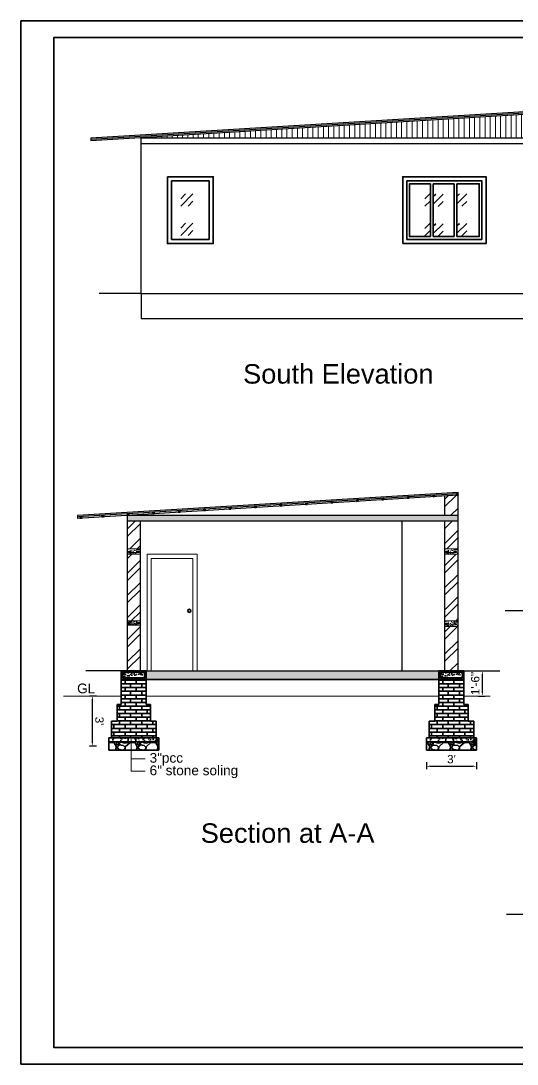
# Model space of a CAD drawing. Header units: inches. Extents: x 376358 to 406049, y -63575 to -53607.
# Drawn here: x 404991 to 405348, y -59273 to -58523 of the extents above; entities that cross this region are included whole.
import ezdxf

# ---------------------------------------------------------------- set-up
doc = ezdxf.new("R2010")
doc.units = ezdxf.units.IN
doc.header["$LTSCALE"] = 2
doc.header["$MEASUREMENT"] = 0
doc.header["$PDMODE"] = 34
doc.layers.get('0').update_dxf_attribs({"linetype": 'CONTINUOUS'})
doc.layers.get('DEFPOINTS').update_dxf_attribs({"color": 141, "linetype": 'CONTINUOUS'})
for name, color, linetype, lineweight in [('door', 20, 'CONTINUOUS', 35), ('steps', 253, 'CONTINUOUS', 20), ('WALL - A', 1, 'CONTINUOUS', 40)]:
    doc.layers.add(name, color=color, linetype=linetype, lineweight=lineweight)
doc.layers.add('Normal Wall', color=7, linetype='CONTINUOUS', lineweight=35, true_color=0xffaf89)
doc.styles.add('Lettring Text', font='arial.ttf')
doc.styles.get("Standard").update_dxf_attribs({"font": 'ARIALN.TTF'})
doc.dimstyles.new('Copy of Standard', dxfattribs={"dimtxt": 6, "dimasz": 2.875, "dimexe": 2, "dimexo": 4, "dimgap": 2, "dimtad": 1, "dimdec": 0, "dimrnd": 1, "dimzin": 0, "dimdsep": 46, "dimlunit": 4, "dimtxsty": 'Lettring Text', "dimcen": 0.1, "dimclrd": 7, "dimclre": 7, "dimclrt": 7, "dimazin": 0, "dimtfac": 0.645, "dimtdec": 0, "dimtmove": 1, "dimatfit": 0, "dimfxl": 3, "dimfxlon": 1, "dimtfillclr": 256, "dimtolj": 1, "dimtzin": 0, "dimlwd": -1, "dimlwe": -1, "dimarcsym": 2})
pattern_1 = [(45, (42769.61, -28002.868), (21.21320344, 0), [12.5, -17.5]), (45, (42774.913, -28002.868), (21.21320344, 0), [5, -25]), (45, (42769.61, -27997.565), (21.21320344, 0), [5, -25])]
pattern_2 = [(50, (40283.691, -7994.453), (5.73808146, -0.50201708), [0.6, -6.6]), (355, (40283.691, -7994.453), (-1.11001067, 6.01753707), [0.48, -5.28]), (100.4514445, (40284.1693, -7994.495), (4.62807077, 5.51551993), [0.50992154, -5.6091369]), (46.1842, (40283.691, -7992.853), (8.53793065, -1.32415425), [0.9, -9.9]), (96.6356355, (40284.403, -7992.963), (7.47729557, 7.7929488), [0.76488274, -8.41371008]), (351.184164, (40283.691, -7992.853), (7.47729556, 7.7929488), [0.72, -7.92]), (21, (40284.491, -7993.253), (4.775256417, -3.220951125), [0.6, -6.6]), (326, (40284.491, -7993.253), (1.94652266, 5.80120036), [0.48, -5.28]), (71.4514447, (40284.889, -7993.5214), (6.72177901, 2.58024922), [0.50992152, -5.6091369]), (37.5, (40283.6912, -7994.453), (0.097278843, 2.663150831), [0, -5.216, 0, -5.36, 0, -5.3]), (7.5, (40283.6912, -7994.453), (2.1045563, 3.155293695), [0, -3.056, 0, -5.096, 0, -2.02]), (327.5, (40281.9072, -7994.453), (4.27057949, -0.180438974), [0, -2, 0, -6.24, 0, -8.28]), (317.5, (40281.107, -7994.453), (4.665489355, 0.80083986), [0, -2.6, 0, -4.144, 0, -5.88])]
pattern_3 = [(45, (40283.691, -7994.453), (-7.9549513, 7.9549513), []), (45, (40288.994, -7994.453), (-7.9549513, 7.9549513), [])]
pattern_4 = [(228.0127875, (44027.0285, -28259.4048), (-120, -135), [2.01804, -199.7863207]), (184.96974073, (44025.6785, -28260.9048), (180, 15), [3.46302, -342.8388714]), (132.51044708, (44022.2285, -28261.2048), (150, -165), [2.44182, -241.74048894]), (267.273689, (44016.3785, -28264.9548), (15, 300), [3.15357, -312.2033706]), (292.83365418, (44016.2285, -28268.1048), (-75, 180), [3.092325, -306.1405969]), (357.273689, (44017.4285, -28270.9548), (-300, 15), [3.15357, -312.2033706]), (37.69424047, (44020.5785, -28271.1048), (-195, -150), [4.170435, -412.87272823]), (72.25532837, (44023.8785, -28268.5548), (105, 330), [3.93732, -389.79482245]), (121.42956562, (44025.0785, -28264.8048), (-120, 195), [3.16425, -313.26109665]), (175.2363583, (44023.4285, -28262.1048), (165, -15), [3.61248, -177.0114387]), (222.3974378, (44019.8285, -28261.8048), (-180, -165), [4.67172, -462.5006251]), (138.81407483, (44031.2285, -28265.1048), (-105, 90), [1.594515, -157.8576722]), (171.4692344, (44030.0285, -28264.0548), (195, -30), [3.033555, -300.32267124]), (225, (44027.028, -28263.605), (-2e-15, -15), [2.121315, -19.09188844]), (203.1985905, (44025.9785, -28261.8048), (75, 30), [1.14237, -113.0942266]), (291.8014095, (44024.9285, -28262.2548), (-15, 45), [1.615545, -79.1619271]), (30.9637565, (44025.5285, -28263.7548), (45, 30), [2.623935, -84.8403434]), (161.5650512, (44027.7785, -28262.405), (30, -15), [1.897365, -45.5367999]), (16.38954033, (44016.2285, -28262.2548), (150, 45), [2.658, -263.1426772]), (70.34617594, (44018.7785, -28261.5048), (-60, -165), [2.229915, -220.7611162]), (293.1985905, (44027.7785, -28259.4048), (-30, 75), [2.284725, -111.9518716]), (343.61045967, (44028.6785, -28261.5048), (-150, 45), [2.658, -263.1426772]), (339.4439548, (44016.2285, -28271.5548), (-75, 30), [2.5632, -125.5968562]), (294.77514057, (44018.6285, -28272.4548), (-75, 165), [2.14767, -212.61964595]), (66.8014095, (44027.9285, -28274.4048), (30, 75), [2.284725, -111.9518716]), (17.35402464, (44028.8285, -28272.3048), (-195, -60), [2.514465, -248.9313542]), (69.4439548, (44020.5785, -28274.4048), (-30, -75), [1.2816, -126.8784562]), (101.3099325, (44027.0285, -28274.4048), (-15, 60), [0.76485, -75.7204427]), (165.9637565, (44026.8785, -28273.6548), (45, -15), [3.092325, -58.7542594]), (186.00900596, (44023.8785, -28272.9048), (150, 15), [2.86575, -283.7088476]), (303.6900675, (44025.5285, -28265.1048), (-15, 30), [2.16333, -51.91993913]), (353.15722659, (44026.7285, -28266.9048), (255, -30), [3.77691, -373.91343936]), (60.9453959, (44030.4785, -28267.3548), (-60, -105), [1.54434, -152.8901121]), (90, (44031.228, -28266.005), (-15, 15), [0.9, -14.1]), (120.25643716, (44023.5785, -28272.4548), (60, -105), [2.08386, -206.30279984]), (48.0127875, (44022.5285, -28270.6548), (120, 135), [4.03608, -197.7682807]), (0, (44025.228, -28267.655), (15, 15), [3.9, -11.1]), (325.30484647, (44029.1285, -28267.6548), (150, -105), [2.37171, -234.7991145]), (254.0546041, (44031.0785, -28269.0048), (-15, -60), [2.18403, -107.01761834]), (207.64597536, (44030.4785, -28271.1048), (-285, -150), [3.555975, -352.04211273]), (175.42607874, (44027.3285, -28272.7548), (-195, 15), [3.761985, -372.4361011])]
pattern_5 = [(50, (340744.3956, 57521.95), (5.73808146, -0.50201708), [0.6, -6.6]), (355, (340744.3956, 57521.95), (-1.11001067, 6.01753707), [0.48, -5.28]), (100.4514, (340744.874, 57521.908), (4.62807505, 5.51551634), [0.50992152, -5.6091369]), (46.1842, (340744.3956, 57523.55), (8.5379284, -1.3241521), [0.9, -9.9]), (96.6356, (340745.107, 57523.44), (7.47730164, 7.79294297), [0.7648823, -8.413704]), (351.1842, (340744.396, 57523.55), (7.47729556, 7.7929488), [0.72, -7.92]), (21, (340745.1956, 57523.15), (4.77525642, -3.22095113), [0.6, -6.6]), (326, (340745.1956, 57523.15), (1.94652266, 5.80120036), [0.48, -5.28]), (71.4514, (340745.5936, 57522.8815), (6.72178103, 2.58024397), [0.50992152, -5.6091369]), (37.5, (340744.3956, 57521.95), (0.097278843, 2.66315083), [0, -5.216, 0, -5.36, 0, -5.3]), (7.5, (340744.3956, 57521.95), (2.1045563, 3.155293695), [0, -3.056, 0, -5.096, 0, -2.02]), (327.5, (340742.6116, 57521.95), (4.27057949, -0.180438974), [0, -2, 0, -6.24, 0, -8.28]), (317.5, (340741.8116, 57521.95), (4.66548935, 0.80083986), [0, -2.6, 0, -4.144, 0, -5.88])]
pattern_6 = [(50, (340972.885, 57521.95), (5.73808146, -0.50201708), [0.6, -6.6]), (355, (340972.885, 57521.95), (-1.11001067, 6.01753707), [0.48, -5.28]), (100.4514, (340973.363, 57521.908), (4.62807505, 5.51551634), [0.50992152, -5.6091369]), (46.1842, (340972.885, 57523.55), (8.5379284, -1.3241521), [0.9, -9.9]), (96.6356, (340973.596, 57523.44), (7.47730164, 7.79294297), [0.7648823, -8.413704]), (351.1842, (340972.885, 57523.55), (7.47729556, 7.7929488), [0.72, -7.92]), (21, (340973.685, 57523.15), (4.77525642, -3.22095113), [0.6, -6.6]), (326, (340973.685, 57523.15), (1.94652266, 5.80120036), [0.48, -5.28]), (71.4514, (340974.083, 57522.8815), (6.72178103, 2.58024397), [0.50992152, -5.6091369]), (37.5, (340972.8849, 57521.95), (0.097278843, 2.66315083), [0, -5.216, 0, -5.36, 0, -5.3]), (7.5, (340972.885, 57521.95), (2.1045563, 3.155293695), [0, -3.056, 0, -5.096, 0, -2.02]), (327.5, (340971.101, 57521.95), (4.27057949, -0.180438974), [0, -2, 0, -6.24, 0, -8.28]), (317.5, (340970.301, 57521.95), (4.66548935, 0.80083986), [0, -2.6, 0, -4.144, 0, -5.88])]

# ---------------------------------------------------------------- blocks, each defined once
blk = doc.blocks.new('*D1358')
at = {"color": 7, "transparency": 16777216}
for p, q in [((405045.83, -59008.28), (405040.83, -59008.28)), ((405042.83, -59041.4), (405042.83, -59011.15)), ((405045.83, -59044.27), (405040.83, -59044.27))]:
    blk.add_line(p, q, dxfattribs=at)
at = {"color": 7, "linetype": 'ByBlock', "transparency": 16777216}
for points in [[(405043.31, -59011.15), (405042.35, -59011.15), (405042.83, -59008.28)], [(405043.31, -59041.4), (405042.35, -59041.4), (405042.83, -59044.27)]]:
    blk.add_solid(points, dxfattribs=at)
at = {"layer": 'DEFPOINTS', "color": 0, "linetype": 'ByBlock', "transparency": 16777216}
for p in [(405042.83, -59008.28), (405054.64, -59008.28), (405054.64, -59044.27)]:
    blk.add_point(p, dxfattribs=at)
at = {"color": 7, "linetype": 'ByBlock', "lineweight": 5, "transparency": 16777216, "insert": (405047.89, -59026.28), "char_height": 6, "attachment_point": 5, "rotation": 270.00118, "style": 'Lettring Text'}
blk.add_mtext("\\A1;3'", dxfattribs=at)
blk = doc.blocks.new('*D1361')
at = {"color": 7, "transparency": 16777216}
for p, q in [((405320.34, -58990.27), (405325.34, -58990.27)), ((405323.34, -59005.4), (405323.34, -58993.15)), ((405320.34, -59008.28), (405325.34, -59008.28))]:
    blk.add_line(p, q, dxfattribs=at)
at = {"color": 7, "linetype": 'ByBlock', "transparency": 16777216}
for points in [[(405322.86, -58993.15), (405323.82, -58993.15), (405323.34, -58990.27)], [(405322.86, -59005.4), (405323.82, -59005.4), (405323.34, -59008.28)]]:
    blk.add_solid(points, dxfattribs=at)
at = {"layer": 'DEFPOINTS', "color": 0, "linetype": 'ByBlock', "transparency": 16777216}
for p in [(405310.13, -58990.27), (405323.34, -58990.27), (405310.13, -59008.28)]:
    blk.add_point(p, dxfattribs=at)
at = {"color": 7, "linetype": 'ByBlock', "lineweight": 5, "transparency": 16777216, "insert": (405318.28, -58999.27), "char_height": 6, "attachment_point": 5, "rotation": 90, "style": 'Lettring Text'}
blk.add_mtext('\\A1;1\'-6"', dxfattribs=at)
blk = doc.blocks.new('*D1359')
at = {"color": 7, "transparency": 16777216}
for p, q in [((405283.13, -59055.81), (405283.13, -59060.81)), ((405286.01, -59058.81), (405316.26, -59058.81)), ((405319.13, -59055.81), (405319.13, -59060.81))]:
    blk.add_line(p, q, dxfattribs=at)
at = {"color": 7, "linetype": 'ByBlock', "transparency": 16777216}
for points in [[(405286.01, -59058.33), (405286.01, -59059.28), (405283.13, -59058.81)], [(405316.26, -59058.33), (405316.26, -59059.28), (405319.13, -59058.81)]]:
    blk.add_solid(points, dxfattribs=at)
at = {"layer": 'DEFPOINTS', "color": 0, "linetype": 'ByBlock', "transparency": 16777216}
for p in [(405283.13, -59044.27), (405319.13, -59044.27), (405319.13, -59058.81)]:
    blk.add_point(p, dxfattribs=at)
at = {"color": 7, "linetype": 'ByBlock', "lineweight": 5, "transparency": 16777216, "insert": (405301.13, -59053.74), "char_height": 6, "attachment_point": 5, "style": 'Lettring Text'}
blk.add_mtext("\\A1;3'", dxfattribs=at)

msp = doc.modelspace()

# ---------------------------------------------------------------- hatches: boundary and pattern name
at = {"linetype": 'ByBlock', "lineweight": 5}
h = msp.add_hatch(dxfattribs=at)
h.set_pattern_fill('AR-CONC', scale=0.5, style=0)
h.set_pattern_definition([(50, (358829.2173, 9901.479), (3.58630091, -0.31376067), [0.375, -4.125]), (355, (358829.2173, 9901.479), (-0.69375667, 3.76096067), [0.3, -3.3]), (100.4514, (358829.516, 9901.4528), (2.89254691, 3.44719771), [0.31870095, -3.50571056]), (46.1842, (358829.2173, 9902.479), (5.33620524, -0.82759507), [0.5625, -6.1875]), (96.6356, (358829.662, 9902.41), (4.67331353, 4.87058935), [0.47805144, -5.258565]), (351.1842, (358829.2173, 9902.479), (4.67330973, 4.870593), [0.45, -4.95]), (21, (358829.7173, 9902.229), (2.98453526, -2.01309445), [0.375, -4.125]), (326, (358829.7173, 9902.229), (1.21657666, 3.62575023), [0.3, -3.3]), (71.4514, (358829.966, 9902.0612), (4.20111314, 1.61265248), [0.31870095, -3.50571056]), (37.5, (358829.2173, 9901.479), (0.060799277, 1.66446927), [0, -3.26, 0, -3.35, 0, -3.3125]), (7.5, (358829.2173, 9901.479), (1.315347687, 1.97205856), [0, -1.91, 0, -3.185, 0, -1.2625]), (327.5, (358828.1023, 9901.479), (2.66911218, -0.112774359), [0, -1.25, 0, -3.9, 0, -5.175]), (317.5, (358827.6023, 9901.479), (2.91593085, 0.50052491), [0, -1.625, 0, -2.59, 0, -3.675])])
h.paths.add_polyline_path([(405077.14, -58902.27), (405068.14, -58902.27), (405068.14, -58906.27), (405077.14, -58906.27)])
edge = h.paths.add_edge_path(flags=16)
edge.add_arc((405076.06, -58904.91), 0.496, 180, 268.05799, ccw=False)
edge.add_arc((405076.06, -58904.91), 0.496, 0, 180, ccw=False)
edge.add_arc((405076.06, -58904.91), 0.496, -91.94201, 0, ccw=False)
edge.add_line((405076.04, -58905.41), (405069.24, -58905.41))
edge.add_arc((405069.23, -58904.91), 0.496, 180, 271.94201, ccw=False)
edge.add_arc((405069.23, -58904.91), 0.496, 0, 180, ccw=False)
edge.add_arc((405069.23, -58904.91), 0.496, -88.05799, 0, ccw=False)
edge.add_line((405069.24, -58905.41), (405076.04, -58905.41))
h = msp.add_hatch(color=7, dxfattribs=at)
h.paths.add_polyline_path([(405076.56, -58904.64, 0.414214), (405076.06, -58904.15), (405075.89, -58904.18, 0.315664), (405075.56, -58904.64, 1)])
h.paths.add_polyline_path([(405069.39, -58904.18), (405069.23, -58904.15, 0.414214), (405068.73, -58904.64, 0.404321), (405069.21, -58905.14), (405069.24, -58905.14, 0.404321), (405069.72, -58904.64, 0.315664)])
h = msp.add_hatch(dxfattribs=at)
h.set_pattern_fill('AR-CONC', scale=0.5, style=0)
h.set_pattern_definition([(50, (359057.447, 9901.479), (3.58630091, -0.31376067), [0.375, -4.125]), (355, (359057.447, 9901.479), (-0.69375667, 3.76096067), [0.3, -3.3]), (100.4514, (359057.746, 9901.4528), (2.89254691, 3.44719771), [0.31870095, -3.50571056]), (46.1842, (359057.447, 9902.479), (5.33620524, -0.82759507), [0.5625, -6.1875]), (96.6356, (359057.892, 9902.41), (4.67331353, 4.87058935), [0.47805144, -5.258565]), (351.1842, (359057.447, 9902.479), (4.67330973, 4.870593), [0.45, -4.95]), (21, (359057.947, 9902.229), (2.98453526, -2.01309445), [0.375, -4.125]), (326, (359057.947, 9902.229), (1.21657666, 3.62575023), [0.3, -3.3]), (71.4514, (359058.196, 9902.0612), (4.20111314, 1.61265248), [0.31870095, -3.50571056]), (37.5, (359057.4471, 9901.479), (0.060799277, 1.66446927), [0, -3.26, 0, -3.35, 0, -3.3125]), (7.5, (359057.4471, 9901.479), (1.315347687, 1.97205856), [0, -1.91, 0, -3.185, 0, -1.2625]), (327.5, (359056.3321, 9901.479), (2.66911218, -0.112774359), [0, -1.25, 0, -3.9, 0, -5.175]), (317.5, (359055.8321, 9901.479), (2.91593085, 0.50052491), [0, -1.625, 0, -2.59, 0, -3.675])])
h.paths.add_polyline_path([(405305.89, -58902.27), (405296.37, -58902.27), (405296.37, -58906.27), (405305.89, -58906.27)])
edge = h.paths.add_edge_path(flags=16)
edge.add_arc((405297.46, -58904.64), 0.497, -29.00994, 209.00994, ccw=False)
edge.add_arc((405297.46, -58904.64), 0.496, 271.94201, 331.29278, ccw=False)
edge.add_line((405297.47, -58905.14), (405304.27, -58905.14))
edge.add_arc((405304.29, -58904.64), 0.496, 208.70722, 268.05799, ccw=False)
edge.add_arc((405304.29, -58904.64), 0.497, -23.80262, 209.02734, ccw=False)
edge.add_arc((405304.26, -58904.59), 0.545, 271.52451, 333.05098, ccw=False)
edge.add_line((405304.27, -58905.14), (405297.47, -58905.14))
edge.add_arc((405297.46, -58904.64), 0.496, 208.70722, 271.94201, ccw=False)
h = msp.add_hatch(color=7, dxfattribs=at)
h.paths.add_polyline_path([(405304.79, -58904.64, 0.414214), (405304.29, -58904.15), (405304.12, -58904.18, 0.315664), (405303.79, -58904.64, 1)])
h.paths.add_polyline_path([(405297.62, -58904.18), (405297.46, -58904.15, 0.414214), (405296.96, -58904.64, 0.404321), (405297.44, -58905.14), (405297.47, -58905.14, 0.404321), (405297.95, -58904.64, 0.315664)])
h = msp.add_hatch(dxfattribs=at)
h.set_pattern_fill('AR-CONC', scale=0.5, style=0)
h.set_pattern_definition([(50, (358829.2173, 9850.479), (3.58630091, -0.31376067), [0.375, -4.125]), (355, (358829.2173, 9850.479), (-0.69375667, 3.76096067), [0.3, -3.3]), (100.4514, (358829.516, 9850.4528), (2.89254691, 3.44719771), [0.31870095, -3.50571056]), (46.1842, (358829.2173, 9851.479), (5.33620524, -0.82759507), [0.5625, -6.1875]), (96.6356, (358829.662, 9851.41), (4.67331353, 4.87058935), [0.47805144, -5.258565]), (351.1842, (358829.2173, 9851.479), (4.67330973, 4.870593), [0.45, -4.95]), (21, (358829.7173, 9851.229), (2.98453526, -2.01309445), [0.375, -4.125]), (326, (358829.7173, 9851.229), (1.21657666, 3.62575023), [0.3, -3.3]), (71.4514, (358829.966, 9851.0612), (4.20111314, 1.61265248), [0.31870095, -3.50571056]), (37.5, (358829.2173, 9850.479), (0.060799277, 1.66446927), [0, -3.26, 0, -3.35, 0, -3.3125]), (7.5, (358829.2173, 9850.479), (1.315347687, 1.97205856), [0, -1.91, 0, -3.185, 0, -1.2625]), (327.5, (358828.1023, 9850.479), (2.66911218, -0.112774359), [0, -1.25, 0, -3.9, 0, -5.175]), (317.5, (358827.6023, 9850.479), (2.91593085, 0.50052491), [0, -1.625, 0, -2.59, 0, -3.675])])
h.paths.add_polyline_path([(405077.14, -58954.27), (405068.14, -58954.27), (405068.14, -58957.27), (405077.14, -58957.27)])
h.paths.add_polyline_path([(405076.04, -58956.41, -0.404321), (405075.56, -58955.91, -1), (405076.56, -58955.91, -0.424176), (405076.04, -58956.41), (405069.24, -58956.41, -0.424176), (405068.73, -58955.91, -1), (405069.72, -58955.91, -0.404321), (405069.24, -58956.41)], flags=16)
h = msp.add_hatch(color=7, dxfattribs=at)
h.paths.add_polyline_path([(405076.56, -58955.91, 0.414214), (405076.06, -58955.42), (405075.89, -58955.45, 0.315664), (405075.56, -58955.91, 1)])
h.paths.add_polyline_path([(405069.39, -58955.45), (405069.23, -58955.42, 0.414214), (405068.73, -58955.91, 0.404321), (405069.21, -58956.41), (405069.24, -58956.41, 0.404321), (405069.72, -58955.91, 0.315664)])
h = msp.add_hatch(dxfattribs=at)
h.set_pattern_fill('AR-CONC', scale=0.5, style=0)
h.set_pattern_definition([(50, (359057.447, 9849.479), (3.58630091, -0.31376067), [0.375, -4.125]), (355, (359057.447, 9849.479), (-0.69375667, 3.76096067), [0.3, -3.3]), (100.4514, (359057.746, 9849.4528), (2.89254691, 3.44719771), [0.31870095, -3.50571056]), (46.1842, (359057.447, 9850.479), (5.33620524, -0.82759507), [0.5625, -6.1875]), (96.6356, (359057.892, 9850.41), (4.67331353, 4.87058935), [0.47805144, -5.258565]), (351.1842, (359057.447, 9850.479), (4.67330973, 4.870593), [0.45, -4.95]), (21, (359057.947, 9850.229), (2.98453526, -2.01309445), [0.375, -4.125]), (326, (359057.947, 9850.229), (1.21657666, 3.62575023), [0.3, -3.3]), (71.4514, (359058.196, 9850.0612), (4.20111314, 1.61265248), [0.31870095, -3.50571056]), (37.5, (359057.4471, 9849.479), (0.060799277, 1.66446927), [0, -3.26, 0, -3.35, 0, -3.3125]), (7.5, (359057.4471, 9849.479), (1.315347687, 1.97205856), [0, -1.91, 0, -3.185, 0, -1.2625]), (327.5, (359056.3321, 9849.479), (2.66911218, -0.112774359), [0, -1.25, 0, -3.9, 0, -5.175]), (317.5, (359055.8321, 9849.479), (2.91593085, 0.50052491), [0, -1.625, 0, -2.59, 0, -3.675])])
h.paths.add_polyline_path([(405305.89, -58954.27), (405296.37, -58954.27), (405296.37, -58958.27), (405305.89, -58958.27)])
edge = h.paths.add_edge_path(flags=16)
edge.add_arc((405297.46, -58956.64), 0.497, -29.00994, 209.00994, ccw=False)
edge.add_arc((405297.46, -58956.64), 0.496, 271.94201, 331.29278, ccw=False)
edge.add_line((405297.47, -58957.14), (405304.27, -58957.14))
edge.add_arc((405304.29, -58956.64), 0.496, 208.70722, 268.05799, ccw=False)
edge.add_arc((405304.29, -58956.64), 0.497, -23.80262, 209.02734, ccw=False)
edge.add_arc((405304.26, -58956.59), 0.545, 271.52451, 333.05098, ccw=False)
edge.add_line((405304.27, -58957.14), (405297.47, -58957.14))
edge.add_arc((405297.46, -58956.64), 0.496, 208.70722, 271.94201, ccw=False)
h = msp.add_hatch(color=7, dxfattribs=at)
h.paths.add_polyline_path([(405304.79, -58956.64, 0.414214), (405304.29, -58956.15), (405304.12, -58956.18, 0.315664), (405303.79, -58956.64, 1)])
h.paths.add_polyline_path([(405297.62, -58956.18), (405297.46, -58956.15, 0.414214), (405296.96, -58956.64, 0.404321), (405297.44, -58957.14), (405297.47, -58957.14, 0.404321), (405297.95, -58956.64, 0.315664)])
at = {"layer": 'door', "ltscale": 0.5}
h = msp.add_hatch(dxfattribs=at)
h.set_pattern_fill('GOST_GLASS', color=256, scale=2.5)
h.set_pattern_definition([(45, (43251.523, -7722.917), (21.21320344, 0), [12.5, -17.5]), (45, (43256.826, -7722.917), (21.21320344, 0), [5, -25]), (45, (43251.523, -7717.613), (21.21320344, 0), [5, -25])])
h.paths.add_polyline_path([(405099.83, -58637.74), (405099.83, -58679.74), (405126.83, -58679.74), (405126.83, -58637.74)])
h = msp.add_hatch(dxfattribs=at)
h.set_pattern_fill('GOST_GLASS', color=256, scale=2.5)
h.set_pattern_definition(pattern_1)
h.paths.add_polyline_path([(405286.07, -58639.74), (405271.07, -58639.74), (405271.07, -58677.74), (405286.07, -58677.74)])
h = msp.add_hatch(dxfattribs=at)
h.set_pattern_fill('GOST_GLASS', color=256, scale=2.5)
h.set_pattern_definition([(45, (42752.61, -28003.053), (21.21320344, 0), [12.5, -17.5]), (45, (42757.913, -28003.053), (21.21320344, 0), [5, -25]), (45, (42752.61, -27997.75), (21.21320344, 0), [5, -25])])
h.paths.add_polyline_path([(405303.07, -58639.92), (405288.07, -58639.92), (405288.07, -58677.92), (405303.07, -58677.92)])
h = msp.add_hatch(dxfattribs=at)
h.set_pattern_fill('GOST_GLASS', color=256, scale=2.5)
h.set_pattern_definition(pattern_1)
h.paths.add_polyline_path([(405321.07, -58639.74), (405305.07, -58639.74), (405305.07, -58677.74), (405321.07, -58677.74)])
h = msp.add_hatch(dxfattribs=at)
h.set_pattern_fill('AR-CONC', color=256, scale=0.8, style=0)
h.set_pattern_definition(pattern_2)
h.paths.add_polyline_path([(405068.14, -58878.27), (405068.14, -58882.27), (405305.89, -58882.27), (405305.89, -58878.27)])
h = msp.add_hatch(dxfattribs=at)
h.set_pattern_fill('AR-CONC', color=256, scale=0.8, style=0)
h.set_pattern_definition(pattern_5)
h.paths.add_polyline_path([(405081.64, -58990.27), (405063.64, -58990.27), (405063.64, -58996.27), (405081.64, -58996.27), (405081.64, -58991.22)])
h.paths.add_polyline_path([(405080.64, -58991.22), (405080.64, -58995.27), (405064.64, -58995.27), (405064.64, -58991.22), (405064.94, -58991.22, -0.049683), (405065.01, -58991.22)], flags=16)
h.paths.add_polyline_path([(405080.64, -58991.56, -1), (405079.97, -58991.56, -1)], flags=0)
h.paths.add_polyline_path([(405080.64, -58994.94, -1), (405079.97, -58994.94, -1)], flags=16)
h.paths.add_polyline_path([(405065.31, -58994.94, -1), (405064.64, -58994.94, -1)], flags=16)
h = msp.add_hatch(dxfattribs=at)
h.set_pattern_fill('AR-CONC', color=256, scale=0.8, style=0)
h.set_pattern_definition(pattern_5)
h.paths.add_polyline_path([(405080.64, -58991.22), (405064.64, -58991.22), (405064.64, -58995.27), (405080.64, -58995.27)])
h = msp.add_hatch(color=256, dxfattribs=at)
h.paths.add_polyline_path([(405065.31, -58991.55, 0.385424), (405065.01, -58991.22), (405064.94, -58991.22, 0.385424), (405064.64, -58991.55, 1)])
h.paths.add_polyline_path([(405064.64, -58994.94, 1), (405065.31, -58994.94, 1)])
h.paths.add_polyline_path([(405079.97, -58991.56, 1), (405080.64, -58991.56, 1)])
h.paths.add_polyline_path([(405079.97, -58994.94, 1), (405080.64, -58994.94, 1)])
h = msp.add_hatch(dxfattribs=at)
h.set_pattern_fill('AR-CONC', color=256, scale=0.8, style=0)
h.set_pattern_definition(pattern_6)
h.paths.add_polyline_path([(405310.13, -58990.27), (405292.13, -58990.27), (405292.13, -58996.27), (405310.13, -58996.27), (405310.13, -58991.22)])
h.paths.add_polyline_path([(405309.13, -58991.22), (405309.13, -58995.27), (405293.13, -58995.27), (405293.13, -58991.22), (405293.43, -58991.22, -0.049683), (405293.5, -58991.22)], flags=16)
h.paths.add_polyline_path([(405309.13, -58991.56, -1), (405308.46, -58991.56, -1)], flags=0)
h.paths.add_polyline_path([(405309.13, -58994.94, -1), (405308.46, -58994.94, -1)], flags=16)
h.paths.add_polyline_path([(405293.8, -58994.94, -1), (405293.13, -58994.94, -1)], flags=16)
h = msp.add_hatch(dxfattribs=at)
h.set_pattern_fill('AR-CONC', color=256, scale=0.8, style=0)
h.set_pattern_definition(pattern_6)
h.paths.add_polyline_path([(405309.13, -58991.22), (405293.13, -58991.22), (405293.13, -58995.27), (405309.13, -58995.27)])
h = msp.add_hatch(color=256, dxfattribs=at)
h.paths.add_polyline_path([(405293.8, -58991.55, 0.385424), (405293.5, -58991.22), (405293.43, -58991.22, 0.385424), (405293.13, -58991.55, 1)])
h.paths.add_polyline_path([(405293.13, -58994.94, 1), (405293.8, -58994.94, 1)])
h.paths.add_polyline_path([(405308.46, -58991.56, 1), (405309.13, -58991.56, 1)])
h.paths.add_polyline_path([(405308.46, -58994.94, 1), (405309.13, -58994.94, 1)])
at = {"layer": 'door', "ltscale": 0.5, "transparency": 33554648}
h = msp.add_hatch(dxfattribs=at)
h.set_pattern_fill('AR-BRSTD', color=256)
h.set_pattern_definition([(0, (249670.3216, -32102.8444), (0, 2.667), []), (90, (249670.3216, -32102.8444), (-4, 2.667), [2.667, -2.667])])
h.paths.add_polyline_path([(405081.64, -58996.27), (405063.64, -58996.27), (405063.64, -59014.27), (405081.64, -59014.27)])
h.paths.add_polyline_path([(405084.64, -59014.27), (405060.64, -59014.27), (405060.64, -59026.27), (405081.64, -59026.27), (405084.64, -59026.27)])
h.paths.add_polyline_path([(405088.64, -59026.27), (405081.64, -59026.27), (405060.64, -59026.27), (405056.64, -59026.27), (405056.64, -59038.27), (405088.64, -59038.27)])
h = msp.add_hatch(dxfattribs=at)
h.set_pattern_fill('AR-BRSTD', color=256)
h.set_pattern_definition([(0, (249898.811, -32102.8444), (0, 2.667), []), (90, (249898.811, -32102.8444), (-4, 2.667), [2.667, -2.667])])
h.paths.add_polyline_path([(405310.13, -58996.27), (405292.13, -58996.27), (405292.13, -59014.27), (405310.13, -59014.27)])
h.paths.add_polyline_path([(405313.13, -59014.27), (405289.13, -59014.27), (405289.13, -59026.27), (405310.13, -59026.27), (405313.13, -59026.27)])
h.paths.add_polyline_path([(405317.13, -59026.27), (405310.13, -59026.27), (405289.13, -59026.27), (405285.13, -59026.27), (405285.13, -59038.27), (405317.13, -59038.27)])
at = {"layer": 'door', "ltscale": 0.5}
h = msp.add_hatch(dxfattribs=at)
h.set_pattern_fill('AR-CONC', color=256, style=0)
h.set_pattern_definition([(50, (400304.903, 9404.6086), (7.17260183, -0.62752135), [0.75, -8.25]), (355, (400304.903, 9404.6086), (-1.3875133, 7.5219213), [0.6, -6.6]), (100.4514, (400305.501, 9404.556), (5.7850938, 6.8943954), [0.6374019, -7.0114211]), (46.1842, (400304.903, 9406.609), (10.6724105, -1.6551901), [1.125, -12.375]), (96.6356, (400305.792, 9406.471), (9.346627, 9.7411787), [0.9561029, -10.51713]), (351.1842, (400304.903, 9406.609), (9.3466195, 9.741186), [0.9, -9.9]), (21, (400305.903, 9406.1086), (5.9690705, -4.0261889), [0.75, -8.25]), (326, (400305.903, 9406.1086), (2.4331533, 7.25150045), [0.6, -6.6]), (71.4514, (400306.4005, 9405.773), (8.4022263, 3.225305), [0.6374019, -7.0114211]), (37.5, (400304.903, 9404.6086), (0.12159855, 3.32893854), [0, -6.52, 0, -6.7, 0, -6.625]), (7.5, (400304.903, 9404.6086), (2.63069537, 3.94411712), [0, -3.82, 0, -6.37, 0, -2.525]), (327.5, (400302.673, 9404.6086), (5.33822436, -0.22554872), [0, -2.5, 0, -7.8, 0, -10.35]), (317.5, (400301.673, 9404.6086), (5.8318617, 1.00104982), [0, -3.25, 0, -5.18, 0, -7.35])])
h.paths.add_polyline_path([(405090.64, -59038.27), (405054.64, -59038.27), (405054.64, -59041.27), (405090.64, -59041.27)])
at = {"layer": 'door', "ltscale": 0.5, "transparency": 33554648}
h = msp.add_hatch(dxfattribs=at)
h.set_pattern_fill('GRAVEL', color=256, scale=15)
h.set_pattern_definition(pattern_4)
h.paths.add_polyline_path([(405070.79, -59041.27), (405054.64, -59041.27), (405054.64, -59047.27), (405070.79, -59047.27)])
h = msp.add_hatch(dxfattribs=at)
h.set_pattern_fill('GRAVEL', color=256, scale=15)
h.set_pattern_definition(pattern_4)
h.paths.add_polyline_path([(405090.64, -59047.27), (405090.64, -59041.27), (405070.79, -59041.27), (405070.79, -59047.27)])
at = {"layer": 'door', "ltscale": 0.5}
h = msp.add_hatch(dxfattribs=at)
h.set_pattern_fill('AR-CONC', color=256, style=0)
h.set_pattern_definition([(50, (400533.3923, 9404.6086), (7.17260183, -0.62752135), [0.75, -8.25]), (355, (400533.392, 9404.6086), (-1.3875133, 7.5219213), [0.6, -6.6]), (100.4514, (400533.99, 9404.556), (5.7850938, 6.8943954), [0.6374019, -7.0114211]), (46.1842, (400533.392, 9406.609), (10.6724105, -1.6551901), [1.125, -12.375]), (96.6356, (400534.282, 9406.471), (9.346627, 9.7411787), [0.9561029, -10.51713]), (351.1842, (400533.392, 9406.609), (9.3466195, 9.741186), [0.9, -9.9]), (21, (400534.3923, 9406.1086), (5.9690705, -4.0261889), [0.75, -8.25]), (326, (400534.392, 9406.1086), (2.4331533, 7.25150045), [0.6, -6.6]), (71.4514, (400534.89, 9405.773), (8.4022263, 3.225305), [0.6374019, -7.0114211]), (37.5, (400533.3923, 9404.6086), (0.12159855, 3.32893854), [0, -6.52, 0, -6.7, 0, -6.625]), (7.5, (400533.3923, 9404.6086), (2.63069537, 3.94411712), [0, -3.82, 0, -6.37, 0, -2.525]), (327.5, (400531.1623, 9404.6086), (5.33822436, -0.22554872), [0, -2.5, 0, -7.8, 0, -10.35]), (317.5, (400530.1623, 9404.6086), (5.8318617, 1.00104982), [0, -3.25, 0, -5.18, 0, -7.35])])
h.paths.add_polyline_path([(405319.13, -59038.27), (405283.13, -59038.27), (405283.13, -59041.27), (405319.13, -59041.27)])
at = {"layer": 'door', "ltscale": 0.5, "transparency": 33554648}
h = msp.add_hatch(dxfattribs=at)
h.set_pattern_fill('GRAVEL', color=256, scale=15)
h.set_pattern_definition([(228.0127875, (44102.5177, -28259.4048), (-120, -135), [2.01804, -199.7863207]), (184.96974073, (44101.16775, -28260.9048), (180, 15), [3.46302, -342.8388714]), (132.51044708, (44097.71775, -28261.2048), (150, -165), [2.44182, -241.74048894]), (267.273689, (44091.86775, -28264.9548), (15, 300), [3.15357, -312.2033706]), (292.83365418, (44091.71775, -28268.1048), (-75, 180), [3.092325, -306.1405969]), (357.273689, (44092.91775, -28270.9548), (-300, 15), [3.15357, -312.2033706]), (37.69424047, (44096.06775, -28271.1048), (-195, -150), [4.170435, -412.87272823]), (72.25532837, (44099.36775, -28268.5548), (105, 330), [3.93732, -389.79482245]), (121.42956562, (44100.56775, -28264.8048), (-120, 195), [3.16425, -313.26109665]), (175.2363583, (44098.9177, -28262.1048), (165, -15), [3.61248, -177.0114387]), (222.3974378, (44095.31775, -28261.8048), (-180, -165), [4.67172, -462.5006251]), (138.81407483, (44106.7177, -28265.1048), (-105, 90), [1.594515, -157.8576722]), (171.4692344, (44105.51775, -28264.0548), (195, -30), [3.033555, -300.32267124]), (225, (44102.518, -28263.605), (-2e-15, -15), [2.121315, -19.09188844]), (203.1985905, (44101.4677, -28261.8048), (75, 30), [1.14237, -113.0942266]), (291.8014095, (44100.4177, -28262.2548), (-15, 45), [1.615545, -79.1619271]), (30.9637565, (44101.0177, -28263.7548), (45, 30), [2.623935, -84.8403434]), (161.5650512, (44103.2677, -28262.405), (30, -15), [1.897365, -45.5367999]), (16.38954033, (44091.71775, -28262.2548), (150, 45), [2.658, -263.1426772]), (70.34617594, (44094.2677, -28261.5048), (-60, -165), [2.229915, -220.7611162]), (293.1985905, (44103.2677, -28259.4048), (-30, 75), [2.284725, -111.9518716]), (343.61045967, (44104.16775, -28261.5048), (-150, 45), [2.658, -263.1426772]), (339.4439548, (44091.7177, -28271.5548), (-75, 30), [2.5632, -125.5968562]), (294.77514057, (44094.1177, -28272.4548), (-75, 165), [2.14767, -212.61964595]), (66.8014095, (44103.4177, -28274.4048), (30, 75), [2.284725, -111.9518716]), (17.35402464, (44104.31775, -28272.3048), (-195, -60), [2.514465, -248.9313542]), (69.4439548, (44096.0677, -28274.4048), (-30, -75), [1.2816, -126.8784562]), (101.3099325, (44102.5177, -28274.4048), (-15, 60), [0.76485, -75.7204427]), (165.9637565, (44102.3677, -28273.6548), (45, -15), [3.092325, -58.7542594]), (186.00900596, (44099.36775, -28272.9048), (150, 15), [2.86575, -283.7088476]), (303.6900675, (44101.0177, -28265.1048), (-15, 30), [2.16333, -51.91993913]), (353.15722659, (44102.21775, -28266.9048), (255, -30), [3.77691, -373.91343936]), (60.9453959, (44105.9677, -28267.3548), (-60, -105), [1.54434, -152.8901121]), (90, (44106.718, -28266.005), (-15, 15), [0.9, -14.1]), (120.25643716, (44099.0677, -28272.4548), (60, -105), [2.08386, -206.30279984]), (48.0127875, (44098.0177, -28270.6548), (120, 135), [4.03608, -197.7682807]), (0, (44100.718, -28267.655), (15, 15), [3.9, -11.1]), (325.30484647, (44104.61775, -28267.6548), (150, -105), [2.37171, -234.7991145]), (254.0546041, (44106.5677, -28269.0048), (-15, -60), [2.18403, -107.01761834]), (207.64597536, (44105.96775, -28271.1048), (-285, -150), [3.555975, -352.04211273]), (175.42607874, (44102.81775, -28272.7548), (-195, 15), [3.761985, -372.4361011])])
h.paths.add_polyline_path([(405319.13, -59041.27), (405283.13, -59041.27), (405283.13, -59047.27), (405319.13, -59047.27)])
at = {"layer": 'steps', "ltscale": 0.3}
h = msp.add_hatch(dxfattribs=at)
h.set_pattern_fill('ANSI31', scale=30, angle=45)
h.set_pattern_definition([(90, (43251.523, -7722.9165), (-3.75, 0), [])])
h.paths.add_polyline_path([(405373.63, -58606.74), (405373.63, -58588.74), (405077.83, -58606.74)])
h = msp.add_hatch(dxfattribs=at)
h.set_pattern_fill('AR-CONC', scale=0.8, style=0)
h.set_pattern_definition(pattern_2)
h.paths.add_polyline_path([(405292.13, -58996.27), (405292.13, -58990.27), (405081.64, -58990.27), (405081.64, -58996.27)])
at = {"layer": 'WALL - A', "lineweight": 25}
h = msp.add_hatch(dxfattribs=at)
h.set_pattern_fill('ANSI32', color=256, scale=30, style=0)
h.set_pattern_definition(pattern_3)
h.paths.add_polyline_path([(405296.37, -58864.38), (405296.37, -58878.27), (405305.89, -58878.27), (405305.89, -58863.8), (405304.89, -58863.88), (405304.89, -58863.87)])
h = msp.add_hatch(dxfattribs=at)
h.set_pattern_fill('ANSI32', color=256, scale=30, style=0)
h.set_pattern_definition(pattern_3)
h.paths.add_polyline_path([(405068.14, -58902.27), (405077.14, -58902.27), (405077.14, -58882.27), (405068.14, -58882.27)])
h = msp.add_hatch(dxfattribs=at)
h.set_pattern_fill('ANSI32', color=256, scale=30, style=0)
h.set_pattern_definition(pattern_3)
h.paths.add_polyline_path([(405305.89, -58882.27), (405296.37, -58882.27), (405296.37, -58902.27), (405305.89, -58902.27)])
h = msp.add_hatch(dxfattribs=at)
h.set_pattern_fill('ANSI32', color=256, scale=30, style=0)
h.set_pattern_definition(pattern_3)
h.paths.add_polyline_path([(405077.14, -58906.27), (405068.14, -58906.27), (405068.14, -58954.27), (405077.14, -58954.27)])
h = msp.add_hatch(dxfattribs=at)
h.set_pattern_fill('ANSI32', color=256, scale=30, style=0)
h.set_pattern_definition(pattern_3)
h.paths.add_polyline_path([(405305.89, -58906.27), (405296.37, -58906.27), (405296.37, -58954.27), (405305.89, -58954.27)])
h = msp.add_hatch(dxfattribs=at)
h.set_pattern_fill('ANSI32', color=256, scale=30, style=0)
h.set_pattern_definition(pattern_3)
h.paths.add_polyline_path([(405068.14, -58990.27), (405077.14, -58990.27), (405077.14, -58957.27), (405068.14, -58957.27)])
h = msp.add_hatch(dxfattribs=at)
h.set_pattern_fill('ANSI32', color=256, scale=30, style=0)
h.set_pattern_definition(pattern_3)
h.paths.add_polyline_path([(405305.89, -58958.27), (405296.37, -58958.27), (405296.37, -58990.27), (405305.89, -58990.27)])

# ---------------------------------------------------------------- linework, layer by layer
at = {"ltscale": 0.5}
for p, q in [((405379.83, -58586.35), (405041.83, -58606.92)), ((405379.83, -58587.36), (405041.83, -58607.92)), ((405379.83, -58588.36), (405041.83, -58608.93)), ((405041.83, -58606.92), (405041.83, -58608.93)), ((405077.83, -58606.74), (405373.63, -58606.74)), ((405077.83, -58718.74), (405077.83, -58606.74)), ((405077.83, -58610.74), (405373.63, -58610.74)), ((405077.83, -58718.74), (405047.83, -58718.74)), ((405077.83, -58718.74), (405373.63, -58718.74)), ((405077.83, -58718.74), (405077.83, -58736.74)), ((405077.83, -58736.74), (405373.63, -58736.74)), ((405305.89, -58861.8), (405032.14, -58878.46)), ((405305.89, -58862.8), (405032.14, -58879.46)), ((405305.89, -58863.8), (405032.14, -58880.46)), ((405305.89, -58863.8), (405305.89, -58861.8)), ((405305.89, -58990.27), (405305.89, -58863.8)), ((405296.37, -58878.27), (405296.37, -58864.38)), ((405032.14, -58878.46), (405032.14, -58880.46)), ((405068.14, -58878.27), (405305.89, -58878.27)), ((405068.14, -58990.27), (405068.14, -58878.27)), ((405068.14, -58882.27), (405305.89, -58882.27)), ((405077.14, -58882.27), (405077.14, -58990.27)), ((405265.57, -58990.27), (405265.57, -58882.27)), ((405296.37, -58990.27), (405296.37, -58882.27)), ((405369.65, -58947.01), (405339.65, -58947.01)), ((405068.14, -58990.27), (405038.14, -58990.27)), ((405068.14, -58990.27), (405305.89, -58990.27)), ((405305.89, -58990.27), (405335.89, -58990.27)), ((405370.66, -59165.33), (405340.66, -59165.33))]:
    msp.add_line(p, q, dxfattribs=at)
at = {"color": 7, "linetype": 'ByBlock', "lineweight": 5}
for p, q in [((405068.14, -58902.27), (405077.14, -58902.27)), ((405068.14, -58906.27), (405077.14, -58906.27)), ((405068.14, -58906.27), (405077.14, -58906.27)), ((405069.21, -58905.14), (405076.06, -58905.14)), ((405069.23, -58904.15), (405070.97, -58904.45)), ((405076.06, -58904.15), (405074.31, -58904.45)), ((405296.37, -58902.27), (405305.89, -58902.27)), ((405296.37, -58906.27), (405305.37, -58906.27)), ((405296.37, -58906.27), (405305.89, -58906.27)), ((405297.44, -58905.14), (405304.29, -58905.14)), ((405297.46, -58904.15), (405299.2, -58904.45)), ((405304.29, -58904.15), (405302.54, -58904.45)), ((405068.14, -58954.27), (405077.14, -58954.27)), ((405068.14, -58957.27), (405077.14, -58957.27)), ((405068.14, -58957.27), (405077.14, -58957.27)), ((405069.21, -58956.41), (405076.06, -58956.41)), ((405069.23, -58955.42), (405070.97, -58955.72)), ((405076.06, -58955.42), (405074.31, -58955.72)), ((405296.37, -58954.27), (405305.89, -58954.27)), ((405296.37, -58958.27), (405305.37, -58958.27)), ((405296.37, -58958.27), (405305.89, -58958.27)), ((405297.44, -58957.14), (405304.29, -58957.14)), ((405297.46, -58956.15), (405299.2, -58956.45)), ((405304.29, -58956.15), (405302.54, -58956.45)), ((405310.13, -59008.28), (405328.91, -59008.28)), ((405070.79, -59062.43), (405070.79, -59039.37)), ((405070.79, -59053.34), (405080.79, -59053.34)), ((405070.79, -59062.43), (405080.79, -59062.43))]:
    msp.add_line(p, q, dxfattribs=at)
at = {"color": 7, "linetype": 'ByBlock', "lineweight": 5, "ltscale": 10}
for p, q in [((405022.01, -59008.28), (405063.64, -59008.28)), ((405081.64, -59008.28), (405292.13, -59008.26))]:
    msp.add_line(p, q, dxfattribs=at)
at = {"color": 7, "linetype": 'ByBlock', "lineweight": 5}
for centre in [(405069.23, -58904.64), (405076.06, -58904.64), (405297.46, -58904.64), (405304.29, -58904.64), (405069.23, -58955.91), (405076.06, -58955.91), (405297.46, -58956.64), (405304.29, -58956.64)]:
    msp.add_circle(centre, 0.496, dxfattribs=at)
at = {"layer": 'door', "ltscale": 0.5}
for p, q in [((405286.07, -58639.74), (405286.07, -58677.74)), ((405288.07, -58639.74), (405288.07, -58677.74)), ((405303.07, -58639.74), (405303.07, -58677.74)), ((405305.07, -58639.74), (405305.07, -58677.74)), ((405063.64, -58990.27), (405081.64, -58990.27)), ((405063.64, -58990.27), (405063.64, -59014.27)), ((405080.64, -58991.22), (405064.64, -58991.22)), ((405064.64, -58991.22), (405064.64, -58995.27)), ((405068.14, -58990.27), (405077.14, -58990.27)), ((405068.14, -58990.27), (405077.14, -58990.27)), ((405077.14, -58990.27), (405068.14, -58990.27)), ((405068.14, -58990.27), (405077.14, -58990.27)), ((405080.14, -58991.22), (405079.64, -58991.87)), ((405080.64, -58991.22), (405080.64, -58995.27)), ((405081.64, -58990.27), (405081.64, -59014.27)), ((405292.13, -58990.27), (405310.13, -58990.27)), ((405292.13, -58990.27), (405292.13, -59014.27)), ((405309.13, -58991.22), (405293.13, -58991.22)), ((405293.13, -58991.22), (405293.13, -58995.27)), ((405296.63, -58990.27), (405305.63, -58990.27)), ((405296.63, -58990.27), (405305.63, -58990.27)), ((405305.63, -58990.27), (405296.63, -58990.27)), ((405308.63, -58991.22), (405308.13, -58991.87)), ((405309.13, -58991.22), (405309.13, -58995.27)), ((405310.13, -58990.27), (405310.13, -59014.27)), ((405063.64, -58996.27), (405081.64, -58996.27)), ((405080.64, -58995.27), (405064.64, -58995.27)), ((405068.14, -58996.27), (405305.63, -58996.27)), ((405080.64, -58991.67), (405080.14, -58992.33)), ((405292.13, -58996.27), (405310.13, -58996.27)), ((405309.13, -58995.27), (405293.13, -58995.27)), ((405309.13, -58991.67), (405308.63, -58992.33)), ((405060.64, -59014.27), (405060.64, -59026.27)), ((405063.64, -59014.27), (405060.64, -59014.27)), ((405081.64, -59014.27), (405084.64, -59014.27)), ((405084.64, -59014.27), (405084.64, -59026.27)), ((405289.13, -59014.27), (405289.13, -59026.27)), ((405292.13, -59014.27), (405289.13, -59014.27)), ((405310.13, -59014.27), (405313.13, -59014.27)), ((405313.13, -59014.27), (405313.13, -59026.27)), ((405056.64, -59026.27), (405060.64, -59026.27)), ((405056.64, -59026.27), (405056.64, -59038.27)), ((405084.64, -59026.27), (405088.64, -59026.27)), ((405088.64, -59026.27), (405088.64, -59038.27)), ((405285.13, -59026.27), (405289.13, -59026.27)), ((405285.13, -59026.27), (405285.13, -59038.27)), ((405313.13, -59026.27), (405317.13, -59026.27)), ((405317.13, -59026.27), (405317.13, -59038.27)), ((405054.64, -59038.27), (405090.64, -59038.27)), ((405054.64, -59038.27), (405054.64, -59047.27)), ((405054.64, -59041.27), (405090.64, -59041.27)), ((405090.64, -59038.27), (405090.64, -59047.27)), ((405283.13, -59038.27), (405319.13, -59038.27)), ((405283.13, -59038.27), (405283.13, -59047.27)), ((405283.13, -59041.27), (405319.13, -59041.27)), ((405319.13, -59038.27), (405319.13, -59047.27)), ((405054.64, -59047.27), (405090.64, -59047.27)), ((405283.13, -59047.27), (405319.13, -59047.27))]:
    msp.add_line(p, q, dxfattribs=at)
for points in [[(405096.83, -58634.74), (405129.83, -58634.74), (405129.83, -58682.74), (405096.83, -58682.74)], [(405099.83, -58637.74), (405126.83, -58637.74), (405126.83, -58679.74), (405099.83, -58679.74)], [(405266.07, -58682.74), (405326.07, -58682.74), (405326.07, -58634.74), (405266.07, -58634.74)], [(405269.07, -58679.74), (405323.07, -58679.74), (405323.07, -58637.74), (405269.07, -58637.74)], [(405288.99, -58864.82), (405287.99, -58864.89), (405287.91, -58863.9), (405288.91, -58863.82)], [(405305.89, -58863.8), (405304.89, -58863.88), (405304.82, -58862.88), (405305.82, -58862.81)], [(405179.06, -58871.51), (405178.07, -58871.58), (405177.99, -58870.59), (405178.99, -58870.51)], [(405197.38, -58870.39), (405196.39, -58870.47), (405196.31, -58869.47), (405197.31, -58869.4)], [(405215.7, -58869.28), (405214.71, -58869.35), (405214.63, -58868.36), (405215.63, -58868.28)], [(405234.02, -58868.16), (405233.03, -58868.24), (405232.95, -58867.24), (405233.95, -58867.17)], [(405252.34, -58867.05), (405251.35, -58867.12), (405251.27, -58866.13), (405252.27, -58866.05)], [(405270.67, -58865.94), (405269.67, -58866.01), (405269.59, -58865.01), (405270.59, -58864.94)], [(405050.82, -58879.31), (405049.82, -58879.39), (405049.75, -58878.39), (405050.75, -58878.32)], [(405069.14, -58878.2), (405068.14, -58878.27), (405068.07, -58877.27), (405069.07, -58877.2)], [(405087.46, -58877.08), (405086.46, -58877.16), (405086.39, -58876.16), (405087.39, -58876.09)], [(405105.78, -58875.97), (405104.78, -58876.04), (405104.71, -58875.05), (405105.71, -58874.97)], [(405124.1, -58874.85), (405123.1, -58874.93), (405123.03, -58873.93), (405124.03, -58873.86)], [(405142.42, -58873.74), (405141.42, -58873.81), (405141.35, -58872.82), (405142.35, -58872.74)], [(405160.74, -58872.62), (405159.75, -58872.7), (405159.67, -58871.7), (405160.67, -58871.63)], [(405035.04, -58880.27), (405034.04, -58880.35), (405033.97, -58879.35), (405034.97, -58879.28)]]:
    msp.add_lwpolyline(points, close=True, dxfattribs=at)
for points in [[(405286.07, -58639.74), (405271.07, -58639.74), (405271.07, -58677.74), (405286.07, -58677.74)], [(405303.07, -58639.74), (405288.07, -58639.74)], [(405305.07, -58677.74), (405321.07, -58677.74), (405321.07, -58639.74), (405305.07, -58639.74)], [(405288.07, -58677.74), (405303.07, -58677.74)]]:
    msp.add_lwpolyline(points, dxfattribs=at)
for centre, radius in [((405112.63, -58946.96), 1.12), ((405064.98, -58991.55), 0.335), ((405080.3, -58991.56), 0.335), ((405293.47, -58991.55), 0.335), ((405308.79, -58991.56), 0.335), ((405064.98, -58994.94), 0.335), ((405080.31, -58994.94), 0.335), ((405293.47, -58994.94), 0.335), ((405308.8, -58994.94), 0.335)]:
    msp.add_circle(centre, radius, dxfattribs=at)
at = {"layer": 'Normal Wall'}
for points in [[(404991.41, -58522.56), (406049.42, -58522.56), (406049.42, -59273.09), (404991.41, -59273.09)], [(404991.41, -58522.56), (406049.42, -58522.56), (406049.42, -59273.09), (404991.41, -59273.09)], [(406037.51, -58534.47), (405015.23, -58534.47), (405015.23, -59261.18), (406037.51, -59261.18)], [(406037.51, -58534.47), (405015.23, -58534.47), (405015.23, -59261.18), (406037.51, -59261.18)]]:
    msp.add_lwpolyline(points, close=True, dxfattribs=at)
at = {"layer": 'steps', "color": 7, "ltscale": 0.3}
for p, q in [((405082.14, -58990.27), (405082.14, -58906.27)), ((405082.14, -58906.27), (405118.14, -58906.27)), ((405118.14, -58906.27), (405118.14, -58990.27)), ((405085.14, -58990.27), (405085.14, -58909.27)), ((405085.14, -58909.27), (405115.14, -58909.27)), ((405115.14, -58909.27), (405115.14, -58990.27))]:
    msp.add_line(p, q, dxfattribs=at)

# ---------------------------------------------------------------- texts
at = {"color": 7, "linetype": 'ByBlock', "lineweight": 5}
for s, insert, char_height, width, attachment_point in [('{\\fArial CE|b0|i0|c0|p34;South Elevation}', (405219.74, -58776.62), 14, 235.547, 5), ('{\\fArial CE|b0|i0|c0|p34;GL}', (405031.87, -58999.29), 7, 174.1012, 1), ("{\\fArial CE|b0|i0|c238|p34;3'}'{\\fArial CE|b0|i0|c238|p34;pcc}", (405084, -59049.25), 7, 174.1012, 1), ("{\\fArial CE|b0|i0|c0|p34;6\\fArial CE|b0|i0|c238|p34;'}'{\\fArial CE|b0|i0|c238|p34; \\fArial CE|b0|i0|c0|p34;stone\\fArial CE|b0|i0|c238|p34; soling}", (405084, -59058.25), 7, 174.1012, 1), ('{\\fArial CE|b0|i0|c0|p34;Section at A-A}', (405183.28, -59106.98), 14, 235.547, 5)]:
    msp.add_mtext(s, dxfattribs=dict(at, insert=insert, char_height=char_height, width=width, attachment_point=attachment_point))

# ---------------------------------------------------------------- dimensions: what is measured, and where the dimension line sits
dim = msp.add_linear_dim(base=(405323.34, -58990.27), p1=(405310.13, -59008.28), p2=(405310.13, -58990.27), angle=90, dimstyle='Copy of Standard', dxfattribs=at)
dim.commit()
dim.dimension.update_dxf_attribs({"geometry": '*D1361', "text_midpoint": (405323.34, -58999.27), "dimtype": 160})
dim = msp.add_aligned_dim(p1=(405054.64, -59044.27), p2=(405054.64, -59008.28), distance=11.82, dimstyle='Copy of Standard', dxfattribs=at)
dim.commit()
dim.dimension.update_dxf_attribs({"geometry": '*D1358', "text_midpoint": (405047.89, -59026.28)})
dim = msp.add_linear_dim(base=(405319.13, -59058.81), p1=(405283.13, -59044.27), p2=(405319.13, -59044.27), dimstyle='Copy of Standard', dxfattribs=at)
dim.commit()
dim.dimension.update_dxf_attribs({"geometry": '*D1359', "text_midpoint": (405301.13, -59053.74)})

doc.saveas('drawing.dxf')
